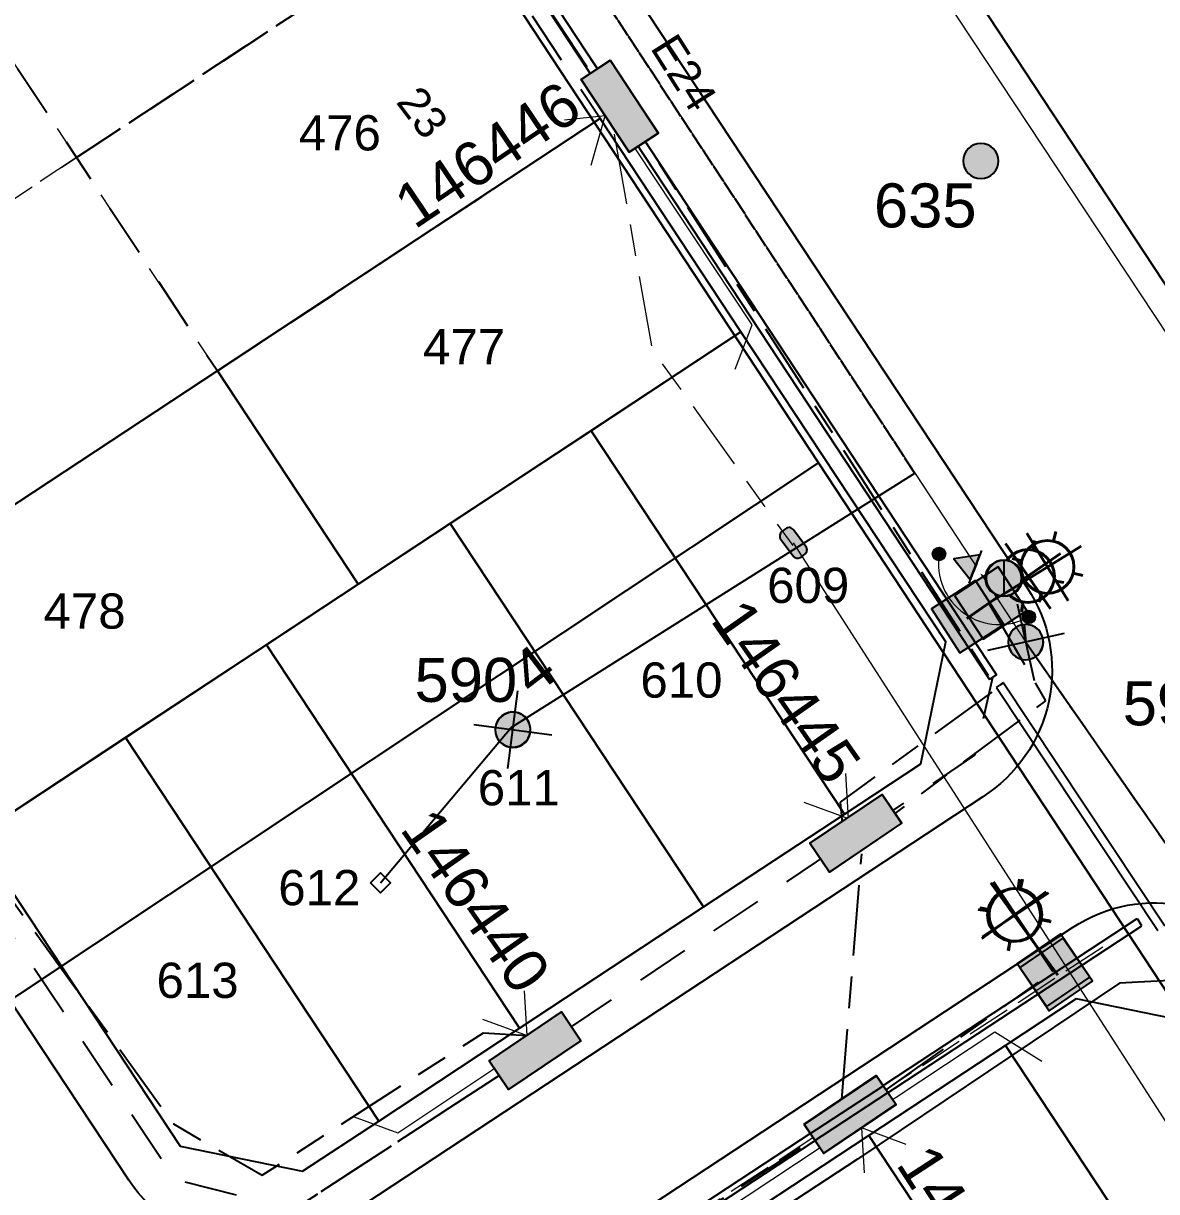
# Model space of a CAD drawing. Header units: metres. Extents: x 301970 to 303550, y 6271876 to 6273079.
# Drawn here: x 302671.8 to 302736.1, y 6272466.1 to 6272532.4 of the extents above; entities that cross this region are included whole.
import ezdxf
from ezdxf.enums import TextEntityAlignment as Align

# ---------------------------------------------------------------- set-up
doc = ezdxf.new("R2010")
doc.units = ezdxf.units.M
for name, pattern in [('Cable Exist OH', [1, 1, 0]), ('Cable Exist UG', [8.2, 4, -1.2, 1.8, -1.2]), ('Cable New OH', [6, 4, -2]), ('IE Trench LV', [6.5, 5, -1.5]), ('IECLdasha', [5, 3, -2])]:
    doc.linetypes.add(name, pattern=pattern)
for name, color, linetype in [('_User SL New', 7, 'Continuous'), ('_User_HV_Exist', 7, 'Continuous'), ('_User_LV_Exist', 7, 'Continuous'), ('_User_service', 7, 'Continuous'), ('Equip_HV_NEW', 7, 'Continuous'), ('Equip_SP_HV_NEW', 7, 'Continuous'), ('Equip_SP_SL_EXT', 7, 'Continuous'), ('Mains_HV_NEW_Hardwired', 7, 'Continuous'), ('Mains_HV_NEW_U72', 7, 'Continuous'), ('Mains_LV_EXT', 7, 'Continuous'), ('Mains_LV_NEW_T84', 7, 'Continuous'), ('Notes_HV_MISC', 7, 'Continuous'), ('OH_Details_SP_MISC', 7, 'Continuous'), ('Services_SP_EXT', 7, 'Continuous'), ('SupportsOH_SP_TR_HV_LV_SL_EXT', 7, 'Continuous'), ('SupportsOH_SP_TR_HV_LV_SL_NEW', 7, 'Continuous'), ('SupportsUG_SP_LV_EXT', 7, 'Continuous'), ('SupportsUG_SP_LV_NEW', 7, 'Continuous'), ('SupportsUG_SP_LV_SL_EXT', 7, 'Continuous'), ('Trench_SP_NEW', 7, 'Continuous'), ('UG_Details_SP_MISC', 7, 'Continuous')]:
    doc.layers.add(name, color=color, linetype=linetype)
doc.layers.add('_User_subdivision', color=7, linetype='Continuous', transparency=0.7)
doc.layers.add('Cadastre Developer_SP_NEW', color=7, linetype='Continuous', lineweight=5)
doc.layers.add('Cadastre Roads_SP_NEW', color=7, linetype='Continuous', lineweight=5)
doc.layers.add('Cadastre Land Parcels_SP_EXT', color=7, linetype='Continuous', lineweight=5, transparency=0.7)
doc.layers.add('Features_HIDE', color=1, linetype='Continuous', plot=False)
doc.styles.add('COLUMN_LABEL', font='arial.ttf')
doc.styles.add('iecARIAL', font='arial.ttf', dxfattribs={"height": 2})
doc.styles.add('POLE_LABEL', font='arial.ttf')
doc.styles.get("Standard").update_dxf_attribs({"font": 'arial.ttf'})
doc.linetypes.add('Cable New UG', pattern='A,7,-0.25,["x",Standard,S=2,R=0,X=0.2,Y=-0.8],-2.1', length=9.35)
doc.linetypes.add('Cable Rem', pattern='A,6.5,-0.001,["X",Standard,S=2.5,R=0,X=0,Y=-1.27],-0.001', length=6.502)

# ---------------------------------------------------------------- blocks, each defined once
blk = doc.blocks.new('CCP_EXT')
at = {"flags": 9}
for tag, p in [('USAGE', (0, -1.2)), ('LEGEND', (0, -1.4)), ('STATE', (0, -1.8)), ('LIFE_SUPPORT', (0, -1.6)), ('NOTES', (0, -2))]:
    blk.add_attdef(tag, text='', height=0.2, dxfattribs=at).set_placement(p, align=Align.MIDDLE_LEFT)
blk.add_wipeout([(0, 0.566), (0.566, 0), (0, -0.566), (-0.566, 0)])
blk.add_lwpolyline([(-0.566, 0), (0, 0.566), (0.566, 0), (0, -0.566), (-0.566, 0)])
at = {"flags": 1}
blk.add_attdef('Z', (0, 0), '', height=0.2, dxfattribs=at)
at = {"flags": 9}
for tag, p in [('CCP_TYPE', (0, 0)), ('OPERATING_VOLTAGE', (0, -0.6)), ('CONSTRUCTED_VOLTAGE', (0, -0.2)), ('NO_PHASES', (0, -0.4)), ('ORIENTATION', (0, -0.8)), ('OWNED_BY', (0, -1))]:
    blk.add_attdef(tag, text='', height=0.2, dxfattribs=at).set_placement(p, align=Align.MIDDLE_LEFT)
blk = doc.blocks.new('POLE_EXT')
blk.add_hatch(color=256).paths.add_polyline_path([(-1, 0, 1), (1, 0, 1)])
blk.add_lwpolyline([(-1, 0, 1), (1, 0, 1)], format="xyb", close=True)
for tag, height, flags, p in [('pNumber', 2.5, 8, (-17.84, 2.067)), ('OWNED_BY', 0.2, 9, (1.355, -0.4)), ('PARENT', 0.2, 9, (1.355, -0.6)), ('cLV', 0.2, 9, (1.355, -1.4)), ('SPECIAL_USE', 0.2, 9, (1.355, -0.8)), ('STATE', 0.2, 9, (1.355, -1)), ('USAGE', 0.2, 9, (1.355, -1.2)), ('cHV', 0.2, 9, (1.355, -2)), ('hDepth', 0.2, 9, (1.355, -1.6)), ('hDia', 0.2, 9, (1.355, -1.8)), ('LBRACKET', 0.2, 9, (1.355, -2.2)), ('LExisting', 0.2, 9, (1.355, -2.4)), ('LANTNUMBER', 0.2, 9, (1.355, -2.6)), ('cLinedev', 0.2, 9, (1.355, -3.4)), ('LOther', 0.2, 9, (1.355, -2.8)), ('LRemove', 0.2, 9, (1.355, -3)), ('LEGEND', 0.2, 9, (1.355, -3.2)), ('pExisting', 0.2, 9, (1.355, -3.8)), ('LOCATION', 0.2, 9, (1.355, -3.6)), ('PFNUMBER', 0.2, 9, (1.355, -4)), ('pFooting', 0.2, 9, (1.355, -4.4)), ('pNew', 0.2, 9, (1.355, -4.6)), ('NEWPFNUMBER', 0.2, 9, (1.355, -4.2)), ('pRelocate', 0.2, 9, (1.355, -5)), ('pRemove', 0.2, 9, (1.355, -5.2)), ('pReplace', 0.2, 9, (1.355, -5.4)), ('cspan', 0.2, 9, (1.355, -6)), ('pStay', 0.2, 9, (1.355, -5.6)), ('pType', 0.2, 9, (1.355, -5.8)), ('STREETNAME', 0.2, 9, (1.355, -6.2)), ('SUBURB', 0.2, 9, (1.355, -6.4)), ('NOTES', 0.2, 9, (1.355, -6.6)), ('OPERATED_BY', 0.2, 9, (1.355, -7.014)), ('MAINTAINED_BY', 0.2, 9, (1.355, -6.814))]:
    blk.add_attdef(tag, text='', height=height, dxfattribs=dict(flags=flags)).set_placement(p, align=Align.MIDDLE_LEFT)
at = {"style": 'POLE_LABEL'}
for tag, height, flags, p in [('ASSET_NUM', 2.5, 8, (2, 2)), ('STRUCTURE_PLANT_NUMBER', 0.2, 9, (1.355, 0.028)), ('STREET_CODE', 0.2, 9, (1.355, -0.2))]:
    blk.add_attdef(tag, text='', height=height, dxfattribs=dict(at, flags=flags)).set_placement(p, align=Align.MIDDLE_LEFT)
at = {"flags": 1}
blk.add_attdef('Z', (1.355, -7.328), '', height=0.2, dxfattribs=at)
blk = doc.blocks.new('POLE_DEL')
h = blk.add_hatch(color=256)
edge = h.paths.add_edge_path()
edge.add_arc((0, 0), 1, 180, 360)
edge.add_arc((0, 0), 1, 0, 180)
for p, q in [((-1.575, 1.575), (1.575, -1.575)), ((-1.575, -1.575), (1.575, 1.575))]:
    blk.add_line(p, q)
blk.add_lwpolyline([(-1, 0, 1), (1, 0, 1)], format="xyb", close=True)
for tag, height, flags, p in [('pNumber', 2.5, 8, (0, 2.067)), ('OWNED_BY', 0.2, 9, (0, -0.4)), ('SPECIAL_USE', 0.2, 9, (0, -0.6)), ('cLV', 0.2, 9, (0, -1.2)), ('STATE', 0.2, 9, (0, -0.8)), ('hDepth', 0.2, 9, (0, -1.4)), ('USAGE', 0.2, 9, (0, -1)), ('cHV', 0.2, 9, (0, -1.8)), ('hDia', 0.2, 9, (0, -1.6)), ('LBRACKET', 0.2, 9, (0, -2)), ('LExisting', 0.2, 9, (0, -2.2)), ('LANTNUMBER', 0.2, 9, (0, -2.4)), ('LOther', 0.2, 9, (0, -2.6)), ('cLinedev', 0.2, 9, (0, -3.2)), ('pExisting', 0.2, 9, (0, -3.4)), ('LRemove', 0.2, 9, (0, -2.8)), ('LEGEND', 0.2, 9, (0, -3)), ('pFooting', 0.2, 9, (0, -4)), ('PFNUMBER', 0.2, 9, (0, -3.6)), ('NEWPFNUMBER', 0.2, 9, (0, -3.8)), ('pNew', 0.2, 9, (0, -4.2)), ('pRelocate', 0.2, 9, (0, -4.6)), ('pRemove', 0.2, 9, (0, -4.8)), ('pReplace', 0.2, 9, (0, -5)), ('pStay', 0.2, 9, (0, -5.2)), ('pType', 0.2, 9, (0, -5.4)), ('cspan', 0.2, 9, (0, -5.6)), ('SUBURB', 0.2, 9, (0, -5.8)), ('STREETNAME', 0.2, 9, (0, -6)), ('LOCATION', 0.2, 9, (0, -6.2)), ('NOTES', 0.2, 9, (0, -6.4))]:
    blk.add_attdef(tag, text='', height=height, dxfattribs=dict(flags=flags)).set_placement(p, align=Align.MIDDLE_LEFT)
at = {"flags": 1}
blk.add_attdef('Z', (0, 0), '', height=0.2, dxfattribs=at)
at = {"style": 'POLE_LABEL', "flags": 9}
blk.add_attdef('STREET_CODE', text='', height=0.2, dxfattribs=at).set_placement((0, -0.2), align=Align.MIDDLE_LEFT)
at = {"layer": 'Features_HIDE', "style": 'POLE_LABEL', "flags": 8}
blk.add_attdef('ASSET_NUM', text='', height=2.5, dxfattribs=at).set_placement((2, 2), align=Align.MIDDLE_LEFT)
blk = doc.blocks.new('*U124')
blk.add_hatch(color=256).paths.add_polyline_path([(3.669, -1.015), (2.562, 0.627), (-1.542, -2.14), (-0.436, -3.782)])
blk.add_lwpolyline([(2.562, 0.627), (-1.542, -2.14), (-0.436, -3.782), (3.669, -1.015)], close=True)
at = {"style": 'iecARIAL', "flags": 8}
blk.add_attdef('ASSET_NUM', (1.5, 3.5), '', height=2.5, dxfattribs=at)
for tag, p, flags in [('OWNED_BY', (0, -0.2), 9), ('STATE', (0, -0.4), 9), ('SUPPORT_TYPE', (0, -0.6), 9), ('USAGE', (0, -0.8), 9), ('LEGEND', (0, -1), 9), ('LOCATION', (0, -1.2), 9), ('NOTES', (0, -1.4), 9), ('STREETNAME', (0, -1.8), 9), ('SUBURB', (0, -2), 1), ('PARENT', (0, -1.6), 9)]:
    blk.add_attdef(tag, p, '', height=0.2, dxfattribs=dict(flags=flags))
blk = doc.blocks.new('COLUMN_EXT')
blk.add_hatch(color=256).paths.add_polyline_path([(-1.485, 1.485), (-1.485, -1.485), (1.485, -1.485), (1.485, 1.485)])
blk.add_lwpolyline([(-1.485, -1.485), (1.485, -1.485), (1.485, 1.485), (-1.485, 1.485)], close=True)
for tag, height, style, flags, p in [('ASSET_NUM', 2.5, 'COLUMN_LABEL', 8, (2, 2)), ('STRUCTURE_PLANT_NUMBER', 0.2, 'POLE_LABEL', 9, (1.813, 0.031)), ('STREET_CODE', 0.2, 'COLUMN_LABEL', 9, (1.813, -0.2))]:
    blk.add_attdef(tag, text='', height=height, dxfattribs=dict(style=style, flags=flags)).set_placement(p, align=Align.MIDDLE_LEFT)
at = {"flags": 9}
for tag, p in [('OWNED_BY', (1.813, -0.6)), ('COLUMN_TYPE', (1.813, -0.4)), ('STATE', (1.813, -0.8)), ('USAGE', (1.813, -1)), ('LEGEND', (1.813, -1.2)), ('LOCATION', (1.813, -1.4)), ('STREETNAME', (1.813, -1.6)), ('SUBURB', (1.813, -1.8)), ('NOTES', (1.813, -2))]:
    blk.add_attdef(tag, text='', height=0.2, dxfattribs=at).set_placement(p, align=Align.MIDDLE_LEFT)
at = {"flags": 1}
blk.add_attdef('Z', (1.813, -2.351), '', height=0.2, dxfattribs=at)
blk = doc.blocks.new('*U129')
at = {"lineweight": 40}
for p, q in [((0, 0), (-2.2, -1.601)), ((-2.087, -4.301), (-4.734, -0.663)), ((-3.089, -0.445), (-3.177, -1)), ((-1.591, -1.158), (-5.23, -3.806)), ((-5.448, -2.161), (-4.892, -2.249)), ((-1.373, -2.803), (-1.929, -2.716)), ((-3.732, -4.519), (-3.644, -3.964))]:
    blk.add_line(p, q, dxfattribs=at)
blk.add_circle((-3.41, -2.482), 1.5, dxfattribs=at)
at = {"style": 'iecARIAL', "flags": 8}
blk.add_attdef('ASSET_NUM', (1.5, 1.5), '', height=2.5, dxfattribs=at)
for tag, p, height, flags in [('CONSTRUCTED_VOLTAGE', (0.981, -0.653), 0.2, 9), ('CONTROL_TYPE', (0.981, -0.853), 0.2, 9), ('LANTERN_PURPOSE', (0.981, -1.053), 0.2, 9), ('LANTERN_TYPE', (0.981, -1.253), 0.2, 9), ('NO_PHASES', (0.981, -1.453), 0.2, 9), ('LNUMBER', (2.181, -3.253), 2.5, 8), ('OPERATING_VOLTAGE', (0.981, -1.653), 0.2, 9), ('ORIENTATION', (0.981, -1.853), 0.2, 9), ('OWNED_BY', (0.981, -2.053), 0.2, 9), ('STATE', (0.981, -2.253), 0.2, 9), ('CEXIST', (0.981, -2.653), 0.2, 9), ('CNEW', (0.981, -2.853), 0.2, 9), ('USAGE', (0.981, -2.453), 0.2, 9), ('CNUMBER', (0.981, -3.053), 0.2, 9), ('CREMOVE', (0.981, -3.253), 0.2, 9), ('CREPLACE', (0.981, -3.453), 0.2, 9), ('LKINGHEIGHT', (0.981, -3.653), 0.2, 9), ('LBRACKET', (0.981, -3.853), 0.2, 9), ('LBRACKETVOCAB', (0.981, -4.053), 0.2, 9), ('LCATEGORY', (0.981, -4.253), 0.2, 9), ('LCHARGE1', (0.981, -4.453), 0.2, 9), ('LCHARGE1PERCENT', (0.981, -4.653), 0.2, 9), ('LCHARGE2', (0.981, -4.853), 0.2, 9), ('LCHARGE2PERCENT', (0.981, -5.053), 0.2, 9), ('LCHARGE3', (0.981, -5.253), 0.2, 9), ('LCHARGE3PERCENT', (0.981, -5.453), 0.2, 9), ('LEXIST', (0.981, -5.653), 0.2, 9), ('LLAMP', (0.981, -5.853), 0.2, 9), ('LLAMPVOCAB', (0.981, -6.053), 0.2, 9), ('LMAST', (0.981, -6.253), 0.2, 9), ('LMASTVOCAB', (0.981, -6.453), 0.2, 9), ('LNEW', (0.981, -6.653), 0.2, 9), ('LANTNUMBER', (0.981, -6.853), 0.2, 9), ('LOUTREACH', (0.981, -7.253), 0.2, 9), ('LOUTREACHVOCAB', (0.981, -7.453), 0.2, 9), ('LRATECODE', (0.981, -7.653), 0.2, 9), ('LREMOVE', (0.981, -7.853), 0.2, 9), ('LREPLACE', (0.981, -8.053), 0.2, 9), ('LTYPE', (0.981, -8.253), 0.2, 9), ('LTYPEVOCAB', (0.981, -8.453), 0.2, 9), ('LEGEND', (0.981, -8.653), 0.2, 9), ('STREETNAME', (0.981, -9.253), 0.2, 9), ('SUBURB', (0.981, -9.453), 0.2, 1), ('LOCATION', (0.981, -8.853), 0.2, 9), ('NOTES', (0.981, -9.053), 0.2, 9)]:
    blk.add_attdef(tag, p, '', height=height, dxfattribs=dict(flags=flags))
blk = doc.blocks.new('UGOH_NEW')
blk.add_hatch(color=256).paths.add_polyline_path([(-0.753, 1.698), (0.747, 1.698), (-0.003, 2.997)])
at = {"color": 1}
blk.add_lwpolyline([(-0.753, 1.698), (0.747, 1.698), (-0.003, 2.997)], close=True, dxfattribs=at)
for tag, flags, p in [('CONSTRUCTED_VOLTAGE', 9, (1.5, 0)), ('OPERATING_VOLTAGE', 9, (1.5, -0.2)), ('ORIENTATION', 9, (1.5, -0.4)), ('STATE', 9, (1.5, -0.6)), ('OWNED_BY', 9, (1.5, -1)), ('OPERATED_BY', 9, (1.5, -1.2)), ('USAGE', 9, (1.5, -0.8)), ('MAINTAINED_BY', 9, (1.5, -1.4)), ('ACTUAL_STATUS', 9, (1.5, -1.6)), ('TYPE', 1, (1.5, -2)), ('NUMBER_OF_PHASES', 9, (1.5, -1.8))]:
    blk.add_attdef(tag, text='', height=0.2, dxfattribs=dict(flags=flags)).set_placement(p, align=Align.MIDDLE_LEFT)
blk = doc.blocks.new('*U150')
for tag, flags, p in [('CONNECTOR_TYPE', 9, (1.5, 0)), ('OPERATING_VOLTAGE', 9, (1.5, -0.6)), ('CONSTRUCTED_VOLTAGE', 9, (1.5, -0.2)), ('NO_PHASES', 9, (1.5, -0.4)), ('ORIENTATION', 9, (1.5, -0.8)), ('OWNED_BY', 9, (1.5, -1)), ('OPERATED_BY', 9, (1.5, -1.2)), ('MAINTAINED_BY', 9, (1.5, -1.4)), ('STATE', 9, (1.5, -1.6)), ('USAGE', 9, (1.5, -1.8)), ('NOTES', 9, (1.5, -2)), ('Z', 1, (1.5, -2.2))]:
    blk.add_attdef(tag, text='', height=0.2, dxfattribs=dict(flags=flags)).set_placement(p, align=Align.MIDDLE_LEFT)
blk.add_wipeout([(-0.253, 0.003), (-0.235, 1.751), (0.271, 1.746), (0.253, -0.003)])
blk.add_line((1.018, 1.738), (-0.982, 1.759))
blk = doc.blocks.new('POLE_REPLACE_NEW')
for tag, height, flags, p in [('ASSET_NUM', 2.5, 8, (2, 2)), ('STREET_CODE', 0.2, 9, (1.5, 0)), ('OWNED_BY', 0.2, 9, (1.5, -0.2)), ('SPECIAL_USE', 0.2, 9, (1.5, -0.6)), ('PARENT', 0.2, 9, (1.5, -0.4)), ('cLV', 0.2, 9, (1.5, -1.2)), ('STATE', 0.2, 9, (1.5, -0.8)), ('hDepth', 0.2, 9, (1.5, -1.4)), ('USAGE', 0.2, 9, (1.5, -1)), ('cHV', 0.2, 9, (1.5, -1.8)), ('hDia', 0.2, 9, (1.5, -1.6)), ('LBRACKET', 0.2, 9, (1.5, -2)), ('LExisting', 0.2, 9, (1.5, -2.2)), ('LANTNUMBER', 0.2, 9, (1.5, -2.4)), ('LOther', 0.2, 9, (1.5, -2.6)), ('cLinedev', 0.2, 9, (1.5, -3.2)), ('pExisting', 0.2, 9, (1.5, -3.4)), ('LRemove', 0.2, 9, (1.5, -2.8)), ('LEGEND', 0.2, 9, (1.5, -3)), ('pNumber', 2, 8, (1.5, -4.4)), ('pFooting', 0.2, 9, (1.5, -4)), ('PFNUMBER', 0.2, 9, (1.5, -3.6)), ('NEWPFNUMBER', 0.2, 9, (1.5, -3.8)), ('pNew', 0.2, 9, (1.5, -4.2)), ('pRelocate', 0.2, 9, (1.5, -4.6)), ('pRemove', 0.2, 9, (1.5, -4.8)), ('pReplace', 0.2, 9, (1.5, -5)), ('pStay', 0.2, 9, (1.5, -5.2)), ('pType', 0.2, 9, (1.5, -5.4)), ('cspan', 0.2, 9, (1.5, -5.6)), ('SUBURB', 0.2, 9, (1.5, -5.8)), ('STREETNAME', 0.2, 9, (1.5, -6)), ('OPERATED_BY', 0.2, 9, (1.5, -6.6)), ('LOCATION', 0.2, 9, (1.5, -6.2)), ('NOTES', 0.2, 9, (1.5, -6.4)), ('Z', 0.2, 1, (1.5, -7)), ('MAINTAINED_BY', 0.2, 9, (1.5, -6.8))]:
    blk.add_attdef(tag, text='', height=height, dxfattribs=dict(flags=flags)).set_placement(p, align=Align.MIDDLE_LEFT)
at = {"style": 'POLE_LABEL', "flags": 9}
blk.add_attdef('STRUCTURE_PLANT_NUMBER', text='', height=0.2, dxfattribs=at).set_placement((1.5, 0.242), align=Align.MIDDLE_LEFT)
blk.add_wipeout([(0, 1), (-0.125, 0.992), (-0.249, 0.969), (-0.368, 0.93), (-0.482, 0.876), (-0.588, 0.809), (-0.685, 0.729), (-0.771, 0.637), (-0.844, 0.536), (-0.905, 0.426), (-0.951, 0.309), (-0.982, 0.187), (-0.998, 0.063), (-0.998, -0.063), (-0.982, -0.187), (-0.951, -0.309), (-0.905, -0.426), (-0.844, -0.536), (-0.771, -0.637), (-0.685, -0.729), (-0.588, -0.809), (-0.482, -0.876), (-0.368, -0.93), (-0.249, -0.969), (-0.125, -0.992), (0, -1), (0.125, -0.992), (0.249, -0.969), (0.368, -0.93), (0.482, -0.876), (0.588, -0.809), (0.685, -0.729), (0.771, -0.637), (0.844, -0.536), (0.905, -0.426), (0.951, -0.309), (0.982, -0.187), (0.998, -0.063), (0.998, 0.063), (0.982, 0.187), (0.951, 0.309), (0.905, 0.426), (0.844, 0.536), (0.771, 0.637), (0.685, 0.729), (0.588, 0.809), (0.482, 0.876), (0.368, 0.93), (0.249, 0.969), (0.125, 0.992)])
h = blk.add_hatch(color=256)
edge = h.paths.add_edge_path()
edge.add_arc((0, 0), 1, 270, 450)
edge.add_line((0, 1), (0, -1))
blk.add_lwpolyline([(0, 1), (0, -1)])
at = {"lineweight": -3}
blk.add_arc((0, 0), 1, 90, 270, dxfattribs=at)
blk.add_arc((0, 0), 1, 270, 90)
blk = doc.blocks.new('HV_STJ_NEW')
blk.add_hatch(color=256).paths.add_polyline_path([(0.906, 0.131, 0.414214), (0.586, 0.451), (-0.586, 0.451, 0.414214), (-0.906, 0.131), (-0.906, -0.131, 0.414214), (-0.586, -0.451), (0.586, -0.451, 0.414214), (0.906, -0.131)])
blk.add_lwpolyline([(-0.906, 0.131), (-0.906, -0.131, 0.414214), (-0.586, -0.451), (0.586, -0.451, 0.414214), (0.906, -0.131), (0.906, 0.131, 0.414214), (0.586, 0.451), (-0.586, 0.451, 0.414214)], format="xyb", close=True)
for tag, flags, p in [('ORIENTATION', 9, (1.5, 0)), ('USAGE', 9, (1.5, -0.2)), ('LEGEND', 9, (1.5, -0.4)), ('NOTES', 9, (1.5, -0.6)), ('TYPE', 9, (1.5, -1.4)), ('OWNED_BY', 9, (1.5, -0.8)), ('OPERATED_BY', 9, (1.5, -1)), ('MAINTAINED_BY', 9, (1.5, -1.2)), ('OPERATING_VOLTAGE', 9, (1.5, -1.6)), ('CONSTRUCTED_VOLTAGE', 9, (1.5, -1.8)), ('NUMBER_OF_PHASES', 9, (1.5, -2)), ('Z', 1, (1.5, -2.2))]:
    blk.add_attdef(tag, text='', height=0.2, dxfattribs=dict(flags=flags)).set_placement(p, align=Align.MIDDLE_LEFT)
blk = doc.blocks.new('*U68')
for tag, height, flags, p in [('ASSET_NUM', 2.5, 8, (2, 4)), ('STREET_CODE', 0.2, 9, (1.5, 2)), ('OWNED_BY', 0.2, 9, (1.5, 1.8)), ('OPERATED_BY', 0.2, 9, (1.5, 1.6)), ('MAINTAINED_BY', 0.2, 9, (1.5, 1.4)), ('STATE', 0.2, 9, (1.5, 1.2))]:
    blk.add_attdef(tag, text='', height=height, dxfattribs=dict(flags=flags)).set_placement(p, align=Align.MIDDLE_LEFT)
blk.add_wipeout([(3.725, -1.118), (-0.389, -3.87), (-1.49, -2.224), (2.624, 0.528)])
at = {"lineweight": -3}
blk.add_lwpolyline([(3.725, -1.118), (-0.389, -3.87), (-1.49, -2.224), (2.624, 0.528)], close=True, dxfattribs=at)
for tag, flags, p in [('SUPPORT_TYPE', 9, (1.5, 1)), ('USAGE', 9, (1.5, 0.8)), ('LEGEND', 9, (1.5, 0.6)), ('SUBURB', 9, (1.5, 0.2)), ('STREETNAME', 9, (1.5, 0)), ('PARENT', 9, (1.5, 0.4)), ('Z', 1, (1.5, -0.6)), ('LOCATION', 9, (1.5, -0.2)), ('NOTES', 9, (1.5, -0.4))]:
    blk.add_attdef(tag, text='', height=0.2, dxfattribs=dict(flags=flags)).set_placement(p, align=Align.MIDDLE_LEFT)
blk = doc.blocks.new('*U69')
blk.add_wipeout([(0.901, 3.563), (3.631, -0.567), (1.979, -1.658), (-0.75, 2.471)])
at = {"lineweight": -3}
blk.add_lwpolyline([(0.901, 3.563), (3.631, -0.567), (1.979, -1.658), (-0.75, 2.471)], close=True, dxfattribs=at)
for tag, height, flags, p in [('ASSET_NUM', 2.5, 8, (2, 4)), ('STREET_CODE', 0.2, 9, (1.5, 2)), ('OWNED_BY', 0.2, 9, (1.5, 1.8)), ('OPERATED_BY', 0.2, 9, (1.5, 1.6)), ('MAINTAINED_BY', 0.2, 9, (1.5, 1.4)), ('STATE', 0.2, 9, (1.5, 1.2)), ('SUPPORT_TYPE', 0.2, 9, (1.5, 1)), ('USAGE', 0.2, 9, (1.5, 0.8)), ('LEGEND', 0.2, 9, (1.5, 0.6)), ('SUBURB', 0.2, 9, (1.5, 0.2)), ('STREETNAME', 0.2, 9, (1.5, 0)), ('PARENT', 0.2, 9, (1.5, 0.4)), ('Z', 0.2, 1, (1.5, -0.6)), ('LOCATION', 0.2, 9, (1.5, -0.2)), ('NOTES', 0.2, 9, (1.5, -0.4))]:
    blk.add_attdef(tag, text='', height=height, dxfattribs=dict(flags=flags)).set_placement(p, align=Align.MIDDLE_LEFT)
blk = doc.blocks.new('*U122')
blk.add_hatch(color=256).paths.add_polyline_path([(-0.168, 2.857), (-1.819, 1.764), (0.915, -2.363), (2.565, -1.27)])
blk.add_lwpolyline([(-1.819, 1.764), (0.915, -2.363), (2.565, -1.27), (-0.168, 2.857)], close=True)
at = {"style": 'iecARIAL', "flags": 8}
blk.add_attdef('ASSET_NUM', (1.5, 3.5), '', height=2.5, dxfattribs=at)
for tag, p, flags in [('OWNED_BY', (0, -0.2), 9), ('STATE', (0, -0.4), 9), ('SUPPORT_TYPE', (0, -0.6), 9), ('USAGE', (0, -0.8), 9), ('LEGEND', (0, -1), 9), ('LOCATION', (0, -1.2), 9), ('NOTES', (0, -1.4), 9), ('STREETNAME', (0, -1.8), 9), ('SUBURB', (0, -2), 1), ('PARENT', (0, -1.6), 9)]:
    blk.add_attdef(tag, p, '', height=0.2, dxfattribs=dict(flags=flags))
blk = doc.blocks.new('*U147')
at = {"lineweight": 40}
for p, q in [((-0.894, 1.34), (-3.391, 5.084)), ((-1.739, 5.235), (-1.849, 4.683)), ((-4.015, 1.963), (-0.271, 4.461)), ((-4.165, 3.616), (-3.614, 3.506)), ((-0.12, 2.808), (-0.672, 2.918)), ((-2.547, 1.189), (-2.437, 1.741)), ((0, 0), (-1.312, 1.967))]:
    blk.add_line(p, q, dxfattribs=at)
blk.add_circle((-2.143, 3.212), 1.5, dxfattribs=at)
at = {"style": 'iecARIAL', "flags": 8}
blk.add_attdef('ASSET_NUM', (1.5, 1.5), '', height=2.5, dxfattribs=at)
for tag, p, height, flags in [('CONSTRUCTED_VOLTAGE', (0.981, -0.653), 0.2, 9), ('CONTROL_TYPE', (0.981, -0.853), 0.2, 9), ('LANTERN_PURPOSE', (0.981, -1.053), 0.2, 9), ('LANTERN_TYPE', (0.981, -1.253), 0.2, 9), ('NO_PHASES', (0.981, -1.453), 0.2, 9), ('LNUMBER', (2.181, -3.253), 2.5, 8), ('OPERATING_VOLTAGE', (0.981, -1.653), 0.2, 9), ('ORIENTATION', (0.981, -1.853), 0.2, 9), ('OWNED_BY', (0.981, -2.053), 0.2, 9), ('STATE', (0.981, -2.253), 0.2, 9), ('CEXIST', (0.981, -2.653), 0.2, 9), ('CNEW', (0.981, -2.853), 0.2, 9), ('USAGE', (0.981, -2.453), 0.2, 9), ('CNUMBER', (0.981, -3.053), 0.2, 9), ('CREMOVE', (0.981, -3.253), 0.2, 9), ('CREPLACE', (0.981, -3.453), 0.2, 9), ('LKINGHEIGHT', (0.981, -3.653), 0.2, 9), ('LBRACKET', (0.981, -3.853), 0.2, 9), ('LBRACKETVOCAB', (0.981, -4.053), 0.2, 9), ('LCATEGORY', (0.981, -4.253), 0.2, 9), ('LCHARGE1', (0.981, -4.453), 0.2, 9), ('LCHARGE1PERCENT', (0.981, -4.653), 0.2, 9), ('LCHARGE2', (0.981, -4.853), 0.2, 9), ('LCHARGE2PERCENT', (0.981, -5.053), 0.2, 9), ('LCHARGE3', (0.981, -5.253), 0.2, 9), ('LCHARGE3PERCENT', (0.981, -5.453), 0.2, 9), ('LEXIST', (0.981, -5.653), 0.2, 9), ('LLAMP', (0.981, -5.853), 0.2, 9), ('LLAMPVOCAB', (0.981, -6.053), 0.2, 9), ('LMAST', (0.981, -6.253), 0.2, 9), ('LMASTVOCAB', (0.981, -6.453), 0.2, 9), ('LNEW', (0.981, -6.653), 0.2, 9), ('LANTNUMBER', (0.981, -6.853), 0.2, 9), ('LOUTREACH', (0.981, -7.253), 0.2, 9), ('LOUTREACHVOCAB', (0.981, -7.453), 0.2, 9), ('LRATECODE', (0.981, -7.653), 0.2, 9), ('LREMOVE', (0.981, -7.853), 0.2, 9), ('LREPLACE', (0.981, -8.053), 0.2, 9), ('LTYPE', (0.981, -8.253), 0.2, 9), ('LTYPEVOCAB', (0.981, -8.453), 0.2, 9), ('LEGEND', (0.981, -8.653), 0.2, 9), ('STREETNAME', (0.981, -9.253), 0.2, 9), ('SUBURB', (0.981, -9.453), 0.2, 1), ('LOCATION', (0.981, -8.853), 0.2, 9), ('NOTES', (0.981, -9.053), 0.2, 9)]:
    blk.add_attdef(tag, p, '', height=height, dxfattribs=dict(flags=flags))

msp = doc.modelspace()

# ---------------------------------------------------------------- hatches: boundary and pattern name
at = {"layer": 'Notes_HV_MISC', "linetype": 'Cable New UG', "lineweight": 0}
h = msp.add_hatch(color=256, dxfattribs=at)
h.dxf.hatch_style = 1
h.paths.add_polyline_path([(302723.773, 6272502.663, 1), (302723.811, 6272501.901, 1)])
h = msp.add_hatch(color=256, dxfattribs=at)
h.dxf.hatch_style = 1
h.paths.add_polyline_path([(302728.874, 6272499.089, 1), (302728.912, 6272498.328, 1)])

# ---------------------------------------------------------------- linework, layer by layer
at = {"layer": '_User_HV_Exist', "color": 7, "linetype": 'Cable Exist UG', "lineweight": 0, "flags": 128}
msp.add_lwpolyline([(302624.976, 6272649.709), (302704.98, 6272528.153), (302707.491, 6272513.9), (302715.482, 6272502.758)], dxfattribs=at)
at = {"layer": '_User_LV_Exist', "color": 7, "linetype": 'Cable Exist UG', "flags": 128}
for points, elevation in [([(302704.414, 6272529.808), (302690.926, 6272550.099)], -1.902), ([(302698.9, 6272472.741), (302664.472, 6272450.253), (302664.472, 6272450.253)], -3.804), ([(302678.259, 6272443.969), (302716.784, 6272469.137)], -1.902)]:
    msp.add_lwpolyline(points, dxfattribs=dict(at, elevation=elevation))
for points in [[(302718.349, 6272486.635), (302718.205, 6272488.196), (302727.077, 6272494.637), (302707.129, 6272525.669)], [(302726.639, 6272499.458), (302729.842, 6272493.956), (302719.355, 6272486.112)], [(302718.276, 6272471.321), (302719.404, 6272485.256)]]:
    msp.add_lwpolyline(points, dxfattribs=at)
at = {"layer": '_User_service', "lineweight": 9, "ltscale": 0.5}
for points in [[(302712.215, 6272512.774), (302713.187, 6272515.293), (302706.557, 6272525.285)], [(302716.117, 6272488.203), (302718.65, 6272487.266), (302718.498, 6272489.814)], [(302697.866, 6272475.883), (302700.398, 6272474.946), (302700.246, 6272477.494)], [(302707.641, 6272458.239), (302707.238, 6272462.111), (302726.958, 6272475.163), (302729.639, 6272473.501)], [(302690.524, 6272470.355), (302693.056, 6272469.418), (302698.629, 6272473.142)], [(302721.922, 6272468.764), (302719.389, 6272469.701), (302719.541, 6272467.153)]]:
    msp.add_lwpolyline(points, dxfattribs=at)
at = {"layer": '_User_subdivision', "linetype": 'IECLdasha', "flags": 128}
for points in [[(302674.811, 6272524.781), (302696.544, 6272539.097), (302688.544, 6272551.203), (302666.81, 6272536.887), (302674.811, 6272524.781)], [(302682.811, 6272512.676), (302704.545, 6272526.992), (302696.544, 6272539.097), (302674.811, 6272524.781), (302682.811, 6272512.676)]]:
    msp.add_lwpolyline(points, dxfattribs=at)
at = {"layer": '_User_subdivision', "flags": 128}
for points in [[(302690.811, 6272500.571), (302712.545, 6272514.887), (302704.545, 6272526.992), (302682.811, 6272512.676), (302690.811, 6272500.571)], [(302718.418, 6272487.519), (302722.752, 6272490.374), (302724.171, 6272497.295), (302712.545, 6272514.887), (302704.035, 6272509.282), (302718.418, 6272487.519)], [(302669.078, 6272486.255), (302690.811, 6272500.571), (302682.811, 6272512.676), (302661.077, 6272498.36), (302669.078, 6272486.255)], [(302710.414, 6272482.246), (302718.418, 6272487.519), (302704.035, 6272509.282), (302696.031, 6272504.009), (302710.414, 6272482.246)], [(302742.396, 6272451.946), (302750.574, 6272457.345), (302738.507, 6272475.604), (302731.574, 6272477.025), (302727.566, 6272474.385), (302742.396, 6272451.946)], [(302734.629, 6272446.83), (302742.396, 6272451.946), (302727.566, 6272474.385), (302719.799, 6272469.269), (302734.629, 6272446.83)], [(302722.512, 6272438.848), (302734.627, 6272446.833), (302719.799, 6272469.269), (302707.682, 6272461.287), (302722.512, 6272438.848)]]:
    msp.add_lwpolyline(points, dxfattribs=at)
at = {"layer": '_User_subdivision', "elevation": -3.769, "flags": 128}
msp.add_lwpolyline([(302681.204, 6272411.447), (302669.549, 6272429.081, -0.441729), (302671.467, 6272441.623), (302731.374, 6272481.084, -0.413213), (302743.141, 6272478.672), (302788.753, 6272409.657)], format="xyb", dxfattribs=at)
at = {"layer": 'Cadastre Developer_SP_NEW', "linetype": 'IECLdasha', "flags": 128}
for points in [[(302653.077, 6272510.465), (302674.811, 6272524.781), (302666.81, 6272536.887), (302645.077, 6272522.571), (302653.077, 6272510.465)], [(302661.077, 6272498.36), (302682.811, 6272512.676), (302674.811, 6272524.781), (302653.077, 6272510.465), (302661.077, 6272498.36)]]:
    msp.add_lwpolyline(points, dxfattribs=at)
at = {"layer": 'Cadastre Land Parcels_SP_EXT', "linetype": 'Continuous'}
msp.add_lwpolyline([(302936.18, 6272582.327), (302892.215, 6272649.112), (302723.477, 6272537.574), (302767.289, 6272471.086), (302936.18, 6272582.327)], close=True, dxfattribs=at)
at = {"layer": 'Features_HIDE', "linetype": 'Cable Rem', "lineweight": 0, "flags": 128}
msp.add_lwpolyline([(302644.83, 6272624.608), (302691.677, 6272553.731), (302728.715, 6272497.281)], dxfattribs=at)
at = {"layer": 'Features_HIDE', "linetype": 'Continuous'}
for points in [[(302683.554, 6272558.159), (302506.759, 6272440.871), (302540.165, 6272389.933), (302684.3, 6272485.749), (302716.947, 6272507.452), (302683.554, 6272558.159)], [(302751.131, 6272455.511), (302716.947, 6272507.452), (302684.3, 6272485.749), (302540.165, 6272389.933), (302556.5, 6272365.021), (302573.634, 6272338.898), (302614.51, 6272365.753), (302751.131, 6272455.511)]]:
    msp.add_lwpolyline(points, close=True, dxfattribs=at)
at = {"layer": 'Features_HIDE', "linetype": 'Cable Exist OH'}
msp.add_lwpolyline([(302691.677, 6272553.731), (302722.409, 6272506.871)], dxfattribs=at)
at = {"layer": 'Mains_LV_EXT', "linetype": 'Cable Exist OH'}
msp.add_lwpolyline([(302728.715, 6272497.281), (302753.672, 6272461.399)], dxfattribs=at)
at = {"layer": 'Mains_LV_NEW_T84', "linetype": 'Cable New UG', "elevation": -40.419, "flags": 128}
msp.add_lwpolyline([(302763.437, 6272440.22), (302763.437, 6272440.22), (302737.961, 6272478.127), (302734.041, 6272477.921), (302719.159, 6272467.93), (302673.793, 6272438.19), (302673.793, 6272438.19), (302672.018, 6272430.669), (302695.24, 6272393.99)], dxfattribs=at)
at = {"layer": 'Notes_HV_MISC', "linetype": 'Cable New UG', "lineweight": 0}
for centre in [(302723.792, 6272502.282), (302728.893, 6272498.709)]:
    msp.add_circle(centre, 0.381, dxfattribs=at)
at = {"layer": 'OH_Details_SP_MISC', "linetype": 'Cable Rem', "flags": 128}
msp.add_lwpolyline([(302728.715, 6272497.281), (302753.672, 6272461.399), (302799.712, 6272391.241)], dxfattribs=at)
at = {"layer": 'Services_SP_EXT'}
msp.add_lwpolyline([(302728.621, 6272498.277), (302728.715, 6272497.281)], dxfattribs=at)
at = {"layer": 'Trench_SP_NEW', "linetype": 'IE Trench LV', "lineweight": 0, "ltscale": 0.5, "flags": 128}
msp.add_lwpolyline([(302733.086, 6272479.97), (302671.68, 6272439.557), (302669.953, 6272432.393), (302675.899, 6272423.569), (302674.05, 6272422.271)], dxfattribs=at)
at = {"layer": 'UG_Details_SP_MISC'}
for p, q in [((302620.833, 6272655.736), (302726.656, 6272495.166)), ((302621.234, 6272656), (302727.057, 6272495.43)), ((302726.656, 6272495.166), (302726.856, 6272495.298)), ((302727.057, 6272495.43), (302726.856, 6272495.298)), ((302727.048, 6272494.706), (302727.248, 6272494.839)), ((302727.048, 6272494.706), (302736.224, 6272480.902)), ((302727.448, 6272494.972), (302727.248, 6272494.839)), ((302727.448, 6272494.972), (302736.624, 6272481.167)), ((302735.045, 6272481.585), (302735.177, 6272481.384)), ((302735.309, 6272481.184), (302735.177, 6272481.384))]:
    msp.add_line(p, q, dxfattribs=at)

# ---------------------------------------------------------------- block references
at = {"layer": '_User SL New'}
msp.add_blockref('*U147', (302730.273, 6272478.59), dxfattribs=at)
at = {"layer": '_User SL New', "rotation": 34.27422414120936}
msp.add_blockref('COLUMN_EXT', (302730.3, 6272478.656), dxfattribs=at)
at = {"layer": 'Equip_SP_HV_NEW', "linetype": 'Cable Rem', "lineweight": 0, "rotation": 306.8319533380655}
msp.add_blockref('HV_STJ_NEW', (302715.519, 6272502.912), dxfattribs=at)
at = {"layer": 'Equip_SP_HV_NEW', "linetype": 'Cable New UG', "lineweight": 0, "rotation": 68.84763175540475}
msp.add_blockref('UGOH_NEW', (302727.423, 6272500.926), dxfattribs=at)
at = {"layer": 'Equip_SP_SL_EXT', "linetype": 'Cable Exist UG'}
for p, rotation in [((302725.371, 6272498.629), 178.6121911624609), ((302730.531, 6272478.377), 270)]:
    msp.add_blockref('*U129', p, dxfattribs=dict(at, rotation=rotation))
at = {"layer": 'Features_HIDE'}
ref = msp.add_blockref('POLE_EXT', (302726.165, 6272524.59), dxfattribs=at)
ref.add_attrib('ASSET_NUM', '635', dxfattribs={"layer": '0', "height": 2.5, "rotation": 359.96328, "style": 'POLE_LABEL'}).set_placement((302720.096, 6272520.069), align=Align.BOTTOM_LEFT)
ref = msp.add_blockref('POLE_EXT', (302699.592, 6272492.296), dxfattribs=at)
ref.add_attrib('ASSET_NUM', '590', dxfattribs={"layer": '0', "height": 2.5, "rotation": 359.98855, "style": 'POLE_LABEL'}).set_placement((302696.922, 6272496.386), align=Align.TOP_CENTER)
ref = msp.add_blockref('POLE_DEL', (302699.588, 6272492.315), dxfattribs=dict(at, rotation=37.46482077732676))
ref.add_attrib('ASSET_NUM', '4', dxfattribs={"height": 2.5, "rotation": 37.46482, "style": 'POLE_LABEL'}).set_placement((302699.959, 6272495.119), align=Align.MIDDLE_LEFT)
at = {"layer": 'SupportsOH_SP_TR_HV_LV_SL_EXT'}
ref = msp.add_blockref('POLE_EXT', (302728.715, 6272497.281), dxfattribs=at)
ref.add_attrib('ASSET_NUM', '591', dxfattribs={"layer": 'Features_HIDE', "height": 2.5, "rotation": 0.19988, "style": 'POLE_LABEL'}).set_placement((302737.143, 6272491.813, -36.65), align=Align.BOTTOM_CENTER)
at = {"layer": 'SupportsUG_SP_LV_EXT', "rotation": 237.5895840910091}
msp.add_blockref('POLE_DEL', (302728.715, 6272497.281), dxfattribs=at)
at = {"layer": 'SupportsUG_SP_LV_SL_EXT'}
for p, rotation in [((302725.416, 6272498.72), 212.9125757552695), ((302730.439, 6272478.419), 304.3003845928086)]:
    msp.add_blockref('COLUMN_EXT', p, dxfattribs=dict(at, rotation=rotation))

# ---------------------------------------------------------------- texts
at = {"layer": '_User_subdivision', "linetype": 'IECLdasha'}
for s, p in [('476', (302689.763, 6272525.188)), ('477', (302696.819, 6272513.046)), ('609', (302716.362, 6272499.501)), ('478', (302675.271, 6272498.043)), ('610', (302709.164, 6272494.126)), ('611', (302699.929, 6272488.014, -36.65)), ('612', (302688.6, 6272482.344)), ('613', (302681.686, 6272477.085))]:
    msp.add_text(s, height=2, dxfattribs=at).set_placement(p, align=Align.CENTER)
at = {"layer": 'Cadastre Land Parcels_SP_EXT'}
msp.add_text('23', height=1.8, rotation=306.9707, dxfattribs=at).set_placement((302692.91, 6272527.93))
at = {"layer": 'Features_HIDE'}
msp.add_text('E24', height=1.8, rotation=302.38472, dxfattribs=at).set_placement((302707.355, 6272531.013))

# ---------------------------------------------------------------- next in the draw order: block references
msp.add_blockref('CCP_EXT', (302692.072, 6272483.61), dxfattribs=at)

# ---------------------------------------------------------------- next in the draw order: linework, layer by layer
at = {"layer": '_User_LV_Exist', "color": 7, "linetype": 'Cable Exist UG', "elevation": -3.804, "flags": 128}
msp.add_lwpolyline([(302653.285, 6272507.416), (302680.314, 6272469.93), (302685.353, 6272467.019), (302697.921, 6272475.107), (302700.398, 6272474.946)], dxfattribs=at)
at = {"layer": '_User_subdivision', "elevation": -36.65, "flags": 128}
msp.add_lwpolyline([(302479.25, 6272555.478, -0.414676), (302481.667, 6272567.263), (302615.994, 6272655.744, -0.412922), (302627.735, 6272653.292), (302728.805, 6272500.364, -0.418976), (302726.27, 6272488.499), (302690.339, 6272464.832, -0.441972), (302677.782, 6272466.736), (302615.114, 6272561.558, 0.423756), (302590.319, 6272566.056), (302515.982, 6272517.09, -0.443527), (302503.383, 6272518.956)], format="xyb", close=True, dxfattribs=at)
at = {"layer": '_User_subdivision', "flags": 128}
for points in [[(302699.975, 6272475.37), (302710.414, 6272482.246), (302696.031, 6272504.009), (302685.592, 6272497.133), (302699.975, 6272475.37)], [(302691.97, 6272470.097), (302699.975, 6272475.37), (302685.592, 6272497.133), (302677.587, 6272491.86), (302691.97, 6272470.097)], [(302680.704, 6272468.663), (302687.636, 6272467.242), (302691.97, 6272470.097), (302677.587, 6272491.86), (302669.078, 6272486.255), (302680.704, 6272468.663)]]:
    msp.add_lwpolyline(points, dxfattribs=at)
at = {"layer": '_User_subdivision', "linetype": 'IECLdasha', "elevation": -36.65, "flags": 128}
msp.add_lwpolyline([(302666.847, 6272487.098), (302680.409, 6272466.781), (302687.166, 6272465.084), (302698.899, 6272472.742), (302725.834, 6272490.86), (302726.856, 6272495.298)], dxfattribs=at)
at = {"layer": 'Cadastre Roads_SP_NEW'}
msp.add_line((302766.088, 6272470.354), (302632.996, 6272671.734), dxfattribs=at)
at = {"layer": 'Features_HIDE', "linetype": 'Continuous'}
msp.add_lwpolyline([(302634.516, 6272672.64), (302524.041, 6272840.327), (302513.558, 6272833.736), (302505.519, 6272828.681), (302616.257, 6272660.46), (302650.036, 6272609.08), (302683.554, 6272558.159), (302716.947, 6272507.452), (302751.131, 6272455.511), (302784.249, 6272405.243), (302808.329, 6272368.74), (302818.026, 6272354.04), (302826.114, 6272359.194), (302836.581, 6272365.861), (302833.731, 6272370.194), (302812.263, 6272402.83), (302767.289, 6272471.086), (302723.477, 6272537.574), (302679.656, 6272604.109), (302634.516, 6272672.64)], close=True, dxfattribs=at)
at = {"layer": 'Features_HIDE'}
msp.add_lwpolyline([(302692.072, 6272483.61), (302699.491, 6272492.432), (302722.409, 6272506.871)], dxfattribs=at)

# ---------------------------------------------------------------- next in the draw order: block references
at = {"layer": 'Equip_HV_NEW', "linetype": 'Cable New UG', "lineweight": 0, "rotation": 69.0798469762744}
msp.add_blockref('*U150', (302727.472, 6272500.911), dxfattribs=at)
at = {"layer": 'SupportsUG_SP_LV_NEW'}
ref = msp.add_blockref('*U69', (302704.219, 6272526.74), dxfattribs=at)
ref.add_attrib('ASSET_NUM', '146446', dxfattribs={"layer": '0', "height": 2.5, "rotation": 34}).set_placement((302693.31, 6272521.703), align=Align.MIDDLE_LEFT)
ref = msp.add_blockref('*U68', (302701.972, 6272472.418), dxfattribs=dict(at, rotation=180.2453395515879))
ref.add_attrib('ASSET_NUM', '146440', dxfattribs={"layer": '0', "height": 2.5, "rotation": 305}).set_placement((302694.153, 6272487.381), align=Align.MIDDLE_LEFT)

# ---------------------------------------------------------------- next in the draw order: linework, layer by layer
at = {"layer": '_User_service', "lineweight": 9, "ltscale": 0.5}
msp.add_lwpolyline([(302704.041, 6272524.357), (302704.834, 6272527.146), (302702.517, 6272526.899)], dxfattribs=at)

# ---------------------------------------------------------------- next in the draw order: block references
at = {"layer": 'SupportsOH_SP_TR_HV_LV_SL_NEW'}
msp.add_blockref('POLE_REPLACE_NEW', (302727.472, 6272500.911), dxfattribs=at)
at = {"layer": 'SupportsUG_SP_LV_EXT'}
for name, p in [('*U122', (302705.287, 6272527.444)), ('*U124', (302699.786, 6272475.66))]:
    msp.add_blockref(name, p, dxfattribs=at)

# ---------------------------------------------------------------- next in the draw order: hatches: boundary and pattern name
at = {"layer": 'Notes_HV_MISC', "linetype": 'Cable New OH', "lineweight": 0}
h = msp.add_hatch(color=1, dxfattribs=at)
h.dxf.hatch_style = 1
h.paths.add_polyline_path([(302726.413, 6272500.911, 1), (302728.531, 6272500.911, 1)])

# ---------------------------------------------------------------- next in the draw order: linework, layer by layer
at = {"layer": 'Mains_HV_NEW_Hardwired', "linetype": 'Continuous', "lineweight": 0}
msp.add_arc((302727.222, 6272501.75), 3.47, 171.17327, 298.79568, dxfattribs=at)
at = {"layer": 'Mains_HV_NEW_U72', "linetype": 'Cable New UG', "lineweight": 0, "flags": 128}
msp.add_lwpolyline([(302788.977, 6272388.817), (302715.519, 6272502.912)], dxfattribs=at)
at = {"layer": 'Notes_HV_MISC', "color": 1, "lineweight": 0}
msp.add_circle((302727.472, 6272500.911), 1.059, dxfattribs=at)

# ---------------------------------------------------------------- next in the draw order: block references
at = {"layer": '_User SL New'}
for name, p, rotation in [('*U147', (302726.663, 6272499.527), 267.8617605532784), ('COLUMN_EXT', (302726.728, 6272499.497), 303.1644851260591)]:
    msp.add_blockref(name, p, dxfattribs=dict(at, rotation=rotation))

# ---------------------------------------------------------------- next in the draw order: block references
at = {"layer": 'SupportsUG_SP_LV_NEW'}
ref = msp.add_blockref('*U68', (302720.188, 6272484.766), dxfattribs=dict(at, rotation=180.2453395515879))
ref.add_attrib('ASSET_NUM', '146445', dxfattribs={"layer": '0', "height": 2.5, "rotation": 305}).set_placement((302711.787, 6272499.257), align=Align.MIDDLE_LEFT)
ref = msp.add_blockref('*U68', (302717.607, 6272472.146), dxfattribs=dict(at, rotation=0.2453395515879894))
ref.add_attrib('ASSET_NUM', '146444', dxfattribs={"layer": '0', "height": 2.5, "rotation": 303}).set_placement((302722.35, 6272468.333), align=Align.MIDDLE_LEFT)

# ---------------------------------------------------------------- next in the draw order: linework, layer by layer
at = {"layer": '_User_LV_Exist', "color": 7, "linetype": 'Cable Exist UG', "flags": 128}
msp.add_lwpolyline([(302720.783, 6272471.865), (302720.783, 6272471.865), (302729.443, 6272477.974)], dxfattribs=at)
at = {"layer": 'UG_Details_SP_MISC'}
for p, q in [((302671.499, 6272439.859), (302735.045, 6272481.585)), ((302671.919, 6272439.561), (302735.309, 6272481.184))]:
    msp.add_line(p, q, dxfattribs=at)

# ---------------------------------------------------------------- next in the draw order: block references
at = {"layer": 'SupportsUG_SP_LV_EXT'}
for p in [(302718.002, 6272488.009), (302717.682, 6272472.039)]:
    msp.add_blockref('*U124', p, dxfattribs=at)

doc.saveas('drawing.dxf')
